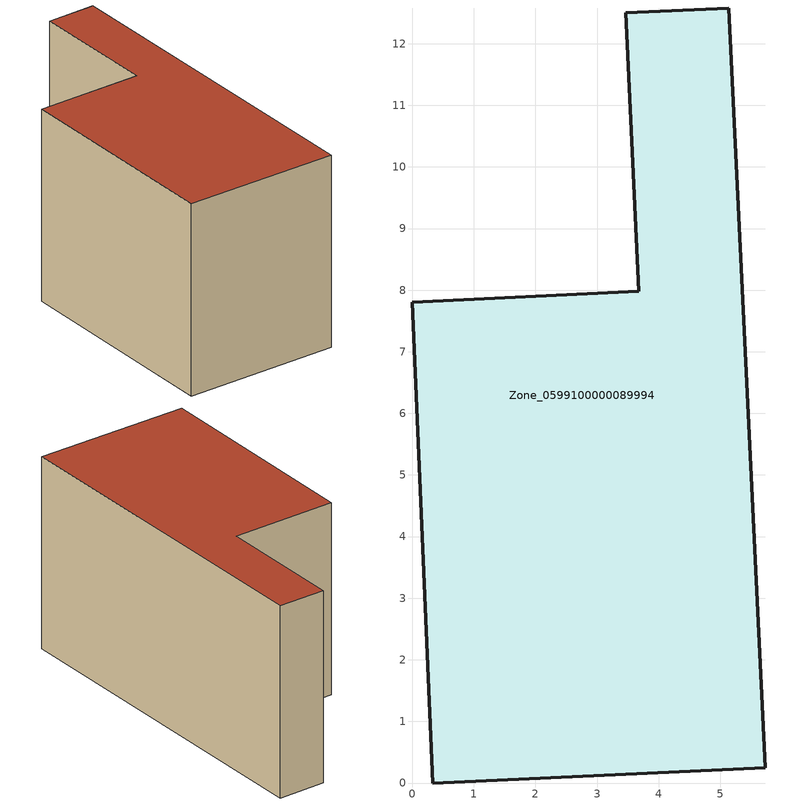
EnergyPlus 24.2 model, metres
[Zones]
Zone_0599100000089994
 floor ground (C_G): 3.68,7.98 3.47,12.5 5.14,12.58 5.73,0.24 0.33,0 0,7.8 z0
 wall outside (C_F): 5.73,0.24 5.14,12.58 3.47,12.5 3.68,7.98 0,7.8 0.33,0 5.73,0.24 z0:6.74
 roof outside (C_R): 0.33,0 5.73,0.24 5.14,12.58 3.47,12.5 3.68,7.98 0,7.8 z6.74
[BUILDING]
Pand.0599100000089994: North Axis=0; Terrain=City; Loads Convergence Tolerance Value=0.04; Temperature Convergence Tolerance Value=0.4; Solar Distribution=FullExterior; Maximum Number of Warmup Days=25; Minimum Number of Warmup Days=1
[Site:Location]
Rotterdam.The.Hague.AP_ZH_NLD Design_Conditions: Latitude=51.96; Longitude=4.45; Time Zone=1; Elevation=-4.5
[SITE:GROUNDTEMPERATURE:BUILDINGSURFACE]
18, 18, 18, 18, 18, 18, 18, 18, 18, 18, 18, 18
[MATERIAL] Thermal Absorptance=0.9; Solar Absorptance=0.7; Visible Absorptance=0.7
Name | Roughness | Thickness | Conductivity | Density | Specific Heat
G.TI.1946 | MediumSmooth | 0.15 | 1 | 540 | 1210
F.TI.1946 | Rough | 0.3 | 0.857143 | 1920 | 840
R.TI.1946 | MediumRough | 0.2 | 0.1 | 1500 | 1000
[CONSTRUCTION]
C_G: G.TI.1946
C_F: F.TI.1946
C_R: R.TI.1946
[ZONE]
Zone_0599100000089994: Type=1; Multiplier=1; Ceiling Height=Autocalculate; Volume=Autocalculate; Floor Area=autocalculate; Part of Total Floor Area=Yes
[ZONEINFILTRATION:DESIGNFLOWRATE]
Infil_Zone_0599100000089994: Zone or ZoneList or Space or SpaceList=Zone_0599100000089994; Schedule=AlwaysOn; Design Flow Rate Calculation Method=Flow/Area; Flow Rate per Floor Area=0.003; Constant Term Coefficient=1; Temperature Term Coefficient=0; Velocity Term Coefficient=0; Velocity Squared Term Coefficient=0
[HVACTEMPLATE:ZONE:IDEALLOADSAIRSYSTEM]
Zone_0599100000089994: Maximum Heating Supply Air Temperature=50; Minimum Cooling Supply Air Temperature=13; Maximum Heating Supply Air Humidity Ratio=0.0156; Minimum Cooling Supply Air Humidity Ratio=0.0077; Heating Limit=NoLimit; Cooling Limit=NoLimit; Dehumidification Control Type=ConstantSensibleHeatRatio; Cooling Sensible Heat Ratio=0.7; Dehumidification Setpoint=60; Humidification Control Type=None; Humidification Setpoint=30; Outdoor Air Method=None; Outdoor Air Flow Rate per Person=0.00944; Outdoor Air Flow Rate per Zone Floor Area=0; Outdoor Air Flow Rate per Zone=0; Demand Controlled Ventilation Type=None; Outdoor Air Economizer Type=NoEconomizer; Heat Recovery Type=None; Sensible Heat Recovery Effectiveness=0.7; Latent Heat Recovery Effectiveness=0.65
[ZONECONTROL:THERMOSTAT]
ThermostatControl_Zone_0599100000089994: Zone or ZoneList=Zone_0599100000089994; Control Type Schedule=DualSetpointControlType; Control 1=Thermostat_Zone_0599100000089994; Temperature Difference Between Cutout And Setpoint=0
[THERMOSTATSETPOINT:DUALSETPOINT]
Thermostat_Zone_0599100000089994: Heating Setpoint Temperature Schedule=HeatingSetpoint_Zone_0599100000089994; Cooling Setpoint Temperature Schedule=CoolingSetpoint_Zone_0599100000089994
[SCHEDULE:COMPACT]
HeatingSetpoint_Zone_0599100000089994: Through: 12/31, For: AllDays, Until: 24:00, 21
CoolingSetpoint_Zone_0599100000089994: Through: 12/31, For: AllDays, Until: 24:00, 24
DualSetpointControlType: Through: 12/31, For: AllDays, Until: 24:00, 4
AlwaysOn: Through: 12/31, For: AllDays, Until: 24:00, 1
